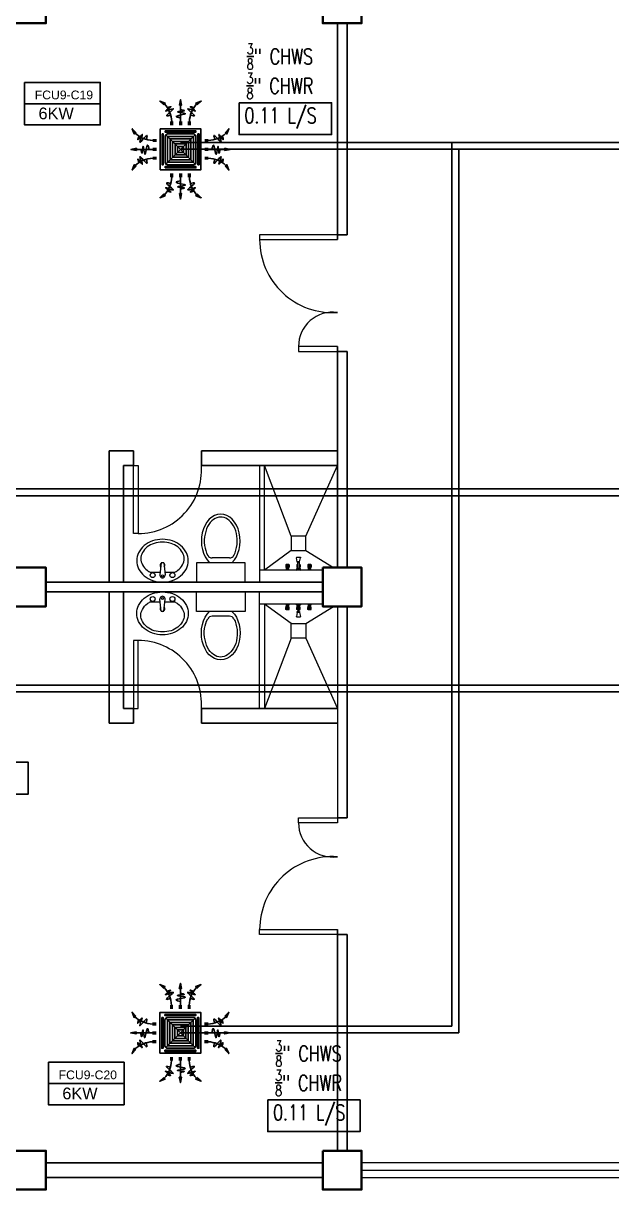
# Model space of a CAD drawing. Header units: millimetres. Extents: x 5 to 430, y 3 to 339.
# Drawn here: x 20.59 to 26.65, y 20.1 to 32.1 of the extents above; entities that cross this region are included whole.
import ezdxf

# ---------------------------------------------------------------- set-up
doc = ezdxf.new("R2010")
doc.units = ezdxf.units.MM
doc.header["$MEASUREMENT"] = 0
for name, color, linetype in [('AIR', 7, 'Continuous'), ('fcu line', 7, 'Continuous'), ('fcu return', 7, 'Continuous'), ('Legends', 7, 'Continuous'), ('pipe label', 7, 'Continuous')]:
    doc.layers.add(name, color=color, linetype=linetype)
doc.styles.add('Arch-Dim', font='simplex.shx', dxfattribs={"width": 0.75})
doc.styles.get("Standard").update_dxf_attribs({"font": 'arial.ttf'})

# ---------------------------------------------------------------- blocks, each defined once
blk = doc.blocks.new('FCU-13000P (CASSETTE SPLIT)')
at = {"layer": 'AIR', "ltscale": 3}
for p, q in [((0, 0.523), (0, 1)), ((-0.193, 0.558), (-0.193, 0.487)), ((-0.162, 0.558), (-0.162, 0.487)), ((-0.016, 0.558), (-0.016, 0.487)), ((0.016, 0.558), (0.016, 0.487)), ((0.162, 0.558), (0.162, 0.487)), ((0.193, 0.558), (0.193, 0.487)), ((-0.523, 0), (-1, 0)), ((-0.558, 0.193), (-0.487, 0.193)), ((-0.558, 0.162), (-0.487, 0.162)), ((-0.558, 0.016), (-0.487, 0.016)), ((0.558, 0.193), (0.487, 0.193)), ((0.558, 0.162), (0.487, 0.162)), ((0.558, 0.016), (0.487, 0.016)), ((0.523, 0), (1, 0)), ((-0.558, -0.016), (-0.487, -0.016)), ((-0.558, -0.162), (-0.487, -0.162)), ((-0.558, -0.193), (-0.487, -0.193)), ((0.558, -0.016), (0.487, -0.016)), ((0.558, -0.162), (0.487, -0.162)), ((0.558, -0.193), (0.487, -0.193)), ((-0.193, -0.558), (-0.193, -0.487)), ((-0.162, -0.558), (-0.162, -0.487)), ((-0.016, -0.558), (-0.016, -0.487)), ((0, -0.523), (0, -1)), ((0.016, -0.558), (0.016, -0.487)), ((0.162, -0.558), (0.162, -0.487)), ((0.193, -0.558), (0.193, -0.487))]:
    blk.add_line(p, q, dxfattribs=at)
at = {"layer": 'AIR'}
for p, q in [((0.295, -0.295), (-0.295, 0.295)), ((0.295, 0.295), (-0.295, -0.295))]:
    blk.add_line(p, q, dxfattribs=at)
at = {"layer": 'AIR', "ltscale": 3}
for points in [[(-0.335, 0.895), (-0.311, 0.932), (-0.416, 0.973)], [(-0.022, 0.89), (0.022, 0.89), (0, 1)], [(0.335, 0.895), (0.311, 0.932), (0.416, 0.973)], [(-0.895, 0.335), (-0.932, 0.311), (-0.973, 0.416)], [(0.895, 0.335), (0.932, 0.311), (0.973, 0.416)], [(-0.89, 0.022), (-0.89, -0.022), (-1, 0)], [(0.89, 0.022), (0.89, -0.022), (1, 0)], [(-0.895, -0.335), (-0.932, -0.311), (-0.973, -0.416)], [(0.895, -0.335), (0.932, -0.311), (0.973, -0.416)], [(-0.335, -0.895), (-0.311, -0.932), (-0.416, -0.973)], [(-0.022, -0.89), (0.022, -0.89), (0, -1)], [(0.335, -0.895), (0.311, -0.932), (0.416, -0.973)]]:
    blk.add_lwpolyline(points, close=True, dxfattribs=at)
at = {"layer": 'AIR'}
for points in [[(-0.323, 0.914, -0.171809), (-0.178, 0.558), (-0.178, 0.522)], [(0.323, 0.914, 0.171809), (0.178, 0.558), (0.178, 0.522)], [(-0.914, 0.323, 0.171809), (-0.558, 0.178), (-0.522, 0.178)], [(0.914, 0.323, -0.171809), (0.558, 0.178), (0.522, 0.178)], [(-0.914, -0.323, -0.171809), (-0.558, -0.178), (-0.522, -0.178)], [(0.914, -0.323, 0.171809), (0.558, -0.178), (0.522, -0.178)], [(-0.323, -0.914, 0.171809), (-0.178, -0.558), (-0.178, -0.522)], [(0.323, -0.914, -0.171809), (0.178, -0.558), (0.178, -0.522)]]:
    blk.add_lwpolyline(points, format="xyb", dxfattribs=at)
for points in [[(-0.41, -0.41), (0.41, -0.41), (0.41, 0.41), (-0.41, 0.41)], [(-0.373, 0.31), (-0.348, 0.31), (-0.348, -0.31), (-0.373, -0.31)], [(-0.31, 0.372), (0.31, 0.372), (0.31, 0.348), (-0.31, 0.348)], [(-0.26, -0.26), (0.26, -0.26), (0.26, 0.26), (-0.26, 0.26)], [(0.372, 0.31), (0.348, 0.31), (0.348, -0.31), (0.372, -0.31)], [(-0.21, -0.21), (0.21, -0.21), (0.21, 0.21), (-0.21, 0.21)], [(-0.16, -0.16), (0.16, -0.16), (0.16, 0.16), (-0.16, 0.16)], [(-0.11, -0.11), (0.11, -0.11), (0.11, 0.11), (-0.11, 0.11)], [(-0.06, -0.06), (0.06, -0.06), (0.06, 0.06), (-0.06, 0.06)], [(-0.31, -0.373), (0.31, -0.373), (0.31, -0.348), (-0.31, -0.348)]]:
    blk.add_lwpolyline(points, close=True, dxfattribs=at)
blk.add_lwpolyline([(-0.26, -0.31), (0.26, -0.31, 0.414214), (0.31, -0.26), (0.31, 0.26, 0.414214), (0.26, 0.31), (-0.26, 0.31, 0.414214), (-0.31, 0.26), (-0.31, -0.26, 0.414214)], format="xyb", close=True, dxfattribs=at)
at = {"layer": 'AIR', "ltscale": 3}
for points in [[(-0.268, 0.84), (-0.231, 0.852), (-0.134, 0.882), (-0.422, 0.704), (0.005, 0.903), (-0.358, 0.645), (-0.239, 0.678), (-0.199, 0.69)], [(0.268, 0.84), (0.231, 0.852), (0.134, 0.882), (0.422, 0.704), (-0.005, 0.903), (0.358, 0.645), (0.239, 0.678), (0.199, 0.69)], [(-0.84, 0.268), (-0.852, 0.231), (-0.882, 0.134), (-0.704, 0.422), (-0.903, -0.005), (-0.645, 0.358), (-0.678, 0.239), (-0.69, 0.199)], [(0.84, 0.268), (0.852, 0.231), (0.882, 0.134), (0.704, 0.422), (0.903, -0.005), (0.645, 0.358), (0.678, 0.239), (0.69, 0.199)], [(-0.84, -0.268), (-0.852, -0.231), (-0.882, -0.134), (-0.704, -0.422), (-0.903, 0.005), (-0.645, -0.358), (-0.678, -0.239), (-0.69, -0.199)], [(0.84, -0.268), (0.852, -0.231), (0.882, -0.134), (0.704, -0.422), (0.903, 0.005), (0.645, -0.358), (0.678, -0.239), (0.69, -0.199)], [(-0.268, -0.84), (-0.231, -0.852), (-0.134, -0.882), (-0.422, -0.704), (0.005, -0.903), (-0.358, -0.645), (-0.239, -0.678), (-0.199, -0.69)], [(0.268, -0.84), (0.231, -0.852), (0.134, -0.882), (0.422, -0.704), (-0.005, -0.903), (0.358, -0.645), (0.239, -0.678), (0.199, -0.69)]]:
    blk.add_open_spline(points, degree=3, knots=[0.0032834, 0.0032834, 0.0032834, 0.0032834, 0.0712567, 0.1924075, 0.3347111, 0.5062145, 0.5813292, 0.5813292, 0.5813292, 0.5813292], dxfattribs=at)
for points in [[(0, 0.8), (0.077, 0.776), (-0.058, 0.755), (0.098, 0.718), (-0.087, 0.663), (0, 0.631)], [(-0.8, 0), (-0.776, -0.077), (-0.755, 0.058), (-0.718, -0.098), (-0.663, 0.087), (-0.631, 0)], [(0.8, 0), (0.776, -0.077), (0.755, 0.058), (0.718, -0.098), (0.663, 0.087), (0.631, 0)], [(0, -0.8), (0.077, -0.776), (-0.058, -0.755), (0.098, -0.718), (-0.087, -0.663), (0, -0.631)]]:
    blk.add_spline(points, degree=3, dxfattribs=at)
for points in [[(-0.416, 0.973), (-0.335, 0.895), (-0.311, 0.932)], [(0, 1), (-0.022, 0.89), (0.022, 0.89)], [(0.416, 0.973), (0.335, 0.895), (0.311, 0.932)], [(-0.973, 0.416), (-0.895, 0.335), (-0.932, 0.311)], [(0.973, 0.416), (0.895, 0.335), (0.932, 0.311)], [(-1, 0), (-0.89, 0.022), (-0.89, -0.022)], [(1, 0), (0.89, 0.022), (0.89, -0.022)], [(-0.973, -0.416), (-0.895, -0.335), (-0.932, -0.311)], [(0.973, -0.416), (0.895, -0.335), (0.932, -0.311)], [(-0.416, -0.973), (-0.335, -0.895), (-0.311, -0.932)], [(0, -1), (-0.022, -0.89), (0.022, -0.89)], [(0.416, -0.973), (0.335, -0.895), (0.311, -0.932)]]:
    blk.add_solid(points, dxfattribs=at)

msp = doc.modelspace()

# ---------------------------------------------------------------- linework, layer by layer
at = {"color": 8, "linetype": 'ByBlock', "lineweight": 25}
for p, q in [((23.822, 32.1), (23.822, 29.875)), ((23.922, 32.1), (23.922, 29.925)), ((23.822, 29.925), (23.922, 29.925)), ((23.822, 28.775), (23.822, 26.5)), ((23.822, 28.725), (23.922, 28.725)), ((23.922, 28.725), (23.922, 26.5)), ((21.472, 27.7), (21.472, 26.35)), ((22.422, 27.55), (22.422, 27.7)), ((20.822, 26.35), (23.672, 26.35)), ((20.822, 26.25), (23.672, 26.25)), ((21.472, 24.9), (21.472, 26.25)), ((23.922, 26.1), (23.922, 23.925)), ((23.822, 23.925), (23.922, 23.925)), ((23.822, 22.775), (23.822, 20.5)), ((23.822, 22.725), (23.922, 22.725)), ((23.922, 22.725), (23.922, 20.5)), ((20.822, 20.375), (23.672, 20.375)), ((20.822, 20.225), (23.672, 20.225))]:
    msp.add_line(p, q, dxfattribs=at)
at = {"color": 8, "linetype": 'ByBlock', "lineweight": 25, "ltscale": 0.3}
for p, q in [((21.722, 27.7), (21.472, 27.7)), ((21.722, 27.55), (21.722, 27.7)), ((23.822, 27.7), (22.422, 27.7)), ((21.722, 27.55), (21.622, 27.55)), ((21.622, 26.35), (21.622, 27.55)), ((23.822, 27.55), (22.422, 27.55)), ((21.622, 26.25), (21.622, 25.05)), ((21.722, 25.05), (21.622, 25.05)), ((21.722, 25.05), (21.722, 24.9)), ((23.822, 25.05), (22.422, 25.05)), ((22.422, 25.05), (22.422, 24.9)), ((21.722, 24.9), (21.472, 24.9)), ((23.822, 24.9), (22.422, 24.9))]:
    msp.add_line(p, q, dxfattribs=at)
at = {"color": 8, "linetype": 'ByBlock', "lineweight": 9, "ltscale": 0.3}
for p, q in [((23.347, 26.825), (23.072, 27.55)), ((23.497, 26.825), (23.822, 27.55)), ((23.347, 26.675), (23.072, 26.475)), ((23.497, 26.675), (23.781, 26.5)), ((23.347, 25.925), (23.072, 26.125)), ((23.497, 25.925), (23.781, 26.1)), ((23.347, 25.775), (23.072, 25.05)), ((23.497, 25.775), (23.822, 25.05))]:
    msp.add_line(p, q, dxfattribs=at)
at = {"color": 8, "lineweight": 9}
for p, q in [((22.008, 26.548), (21.994, 26.426)), ((22.037, 26.548), (22.05, 26.426)), ((22.372, 26.55), (22.372, 26.35)), ((22.872, 26.55), (22.372, 26.55)), ((22.713, 26.6), (22.532, 26.6)), ((22.872, 26.35), (22.872, 26.55)), ((23.295, 26.532), (23.292, 26.53)), ((23.292, 26.53), (23.292, 26.508)), ((23.325, 26.53), (23.292, 26.53)), ((23.295, 26.533), (23.295, 26.532)), ((23.322, 26.533), (23.295, 26.533)), ((23.322, 26.532), (23.295, 26.532)), ((23.295, 26.521), (23.295, 26.509)), ((23.302, 26.521), (23.302, 26.509)), ((23.315, 26.521), (23.315, 26.509)), ((23.322, 26.533), (23.322, 26.532)), ((23.322, 26.532), (23.325, 26.53)), ((23.322, 26.521), (23.322, 26.509)), ((23.325, 26.53), (23.325, 26.508)), ((23.41, 26.56), (23.401, 26.602)), ((23.403, 26.607), (23.441, 26.607)), ((23.409, 26.532), (23.405, 26.53)), ((23.415, 26.53), (23.405, 26.53)), ((23.405, 26.53), (23.405, 26.508)), ((23.415, 26.533), (23.409, 26.533)), ((23.409, 26.533), (23.409, 26.532)), ((23.415, 26.532), (23.409, 26.532)), ((23.409, 26.521), (23.409, 26.509)), ((23.434, 26.56), (23.41, 26.56)), ((23.41, 26.56), (23.41, 26.553)), ((23.434, 26.56), (23.41, 26.56)), ((23.41, 26.553), (23.434, 26.553)), ((23.415, 26.49), (23.415, 26.553)), ((23.43, 26.553), (23.43, 26.49)), ((23.435, 26.533), (23.43, 26.533)), ((23.435, 26.532), (23.43, 26.532)), ((23.439, 26.53), (23.43, 26.53)), ((23.434, 26.56), (23.443, 26.602)), ((23.434, 26.553), (23.434, 26.56)), ((23.435, 26.533), (23.435, 26.532)), ((23.435, 26.532), (23.439, 26.53)), ((23.435, 26.521), (23.435, 26.509)), ((23.439, 26.53), (23.439, 26.508)), ((23.523, 26.532), (23.519, 26.53)), ((23.552, 26.53), (23.519, 26.53)), ((23.519, 26.53), (23.519, 26.508)), ((23.549, 26.533), (23.523, 26.533)), ((23.523, 26.533), (23.523, 26.532)), ((23.549, 26.532), (23.523, 26.532)), ((23.523, 26.521), (23.523, 26.509)), ((23.53, 26.521), (23.53, 26.509)), ((23.542, 26.521), (23.542, 26.509)), ((23.549, 26.533), (23.549, 26.532)), ((23.549, 26.532), (23.552, 26.53)), ((23.549, 26.521), (23.549, 26.509)), ((23.552, 26.53), (23.552, 26.508)), ((23.291, 26.476), (23.295, 26.482)), ((23.291, 26.476), (23.291, 26.475)), ((23.326, 26.476), (23.291, 26.476)), ((23.326, 26.475), (23.291, 26.475)), ((23.292, 26.508), (23.294, 26.504)), ((23.294, 26.502), (23.294, 26.496)), ((23.322, 26.496), (23.294, 26.496)), ((23.294, 26.496), (23.295, 26.494)), ((23.295, 26.508), (23.303, 26.508)), ((23.322, 26.494), (23.295, 26.494)), ((23.322, 26.482), (23.295, 26.482)), ((23.297, 26.482), (23.297, 26.494)), ((23.322, 26.508), (23.314, 26.508)), ((23.32, 26.482), (23.32, 26.494)), ((23.322, 26.502), (23.322, 26.496)), ((23.322, 26.496), (23.322, 26.494)), ((23.326, 26.476), (23.322, 26.482)), ((23.325, 26.508), (23.323, 26.504)), ((23.326, 26.476), (23.326, 26.475)), ((23.393, 26.475), (23.405, 26.481)), ((23.451, 26.475), (23.393, 26.475)), ((23.405, 26.508), (23.408, 26.504)), ((23.405, 26.49), (23.44, 26.49)), ((23.405, 26.481), (23.405, 26.49)), ((23.405, 26.481), (23.44, 26.481)), ((23.44, 26.481), (23.405, 26.481)), ((23.408, 26.502), (23.408, 26.496)), ((23.415, 26.496), (23.408, 26.496)), ((23.408, 26.496), (23.409, 26.494)), ((23.409, 26.508), (23.415, 26.508)), ((23.415, 26.494), (23.409, 26.494)), ((23.411, 26.49), (23.411, 26.494)), ((23.43, 26.49), (23.415, 26.49)), ((23.435, 26.508), (23.43, 26.508)), ((23.436, 26.496), (23.43, 26.496)), ((23.435, 26.494), (23.43, 26.494)), ((23.433, 26.49), (23.433, 26.494)), ((23.436, 26.496), (23.435, 26.494)), ((23.436, 26.502), (23.436, 26.496)), ((23.439, 26.508), (23.437, 26.504)), ((23.44, 26.49), (23.44, 26.481)), ((23.44, 26.481), (23.451, 26.475)), ((23.519, 26.508), (23.521, 26.504)), ((23.519, 26.476), (23.522, 26.482)), ((23.553, 26.476), (23.519, 26.476)), ((23.519, 26.476), (23.519, 26.475)), ((23.553, 26.475), (23.519, 26.475)), ((23.522, 26.502), (23.522, 26.496)), ((23.522, 26.496), (23.522, 26.494)), ((23.55, 26.496), (23.522, 26.496)), ((23.549, 26.494), (23.522, 26.494)), ((23.549, 26.482), (23.522, 26.482)), ((23.523, 26.508), (23.53, 26.508)), ((23.524, 26.482), (23.524, 26.494)), ((23.549, 26.508), (23.542, 26.508)), ((23.547, 26.482), (23.547, 26.494)), ((23.55, 26.496), (23.549, 26.494)), ((23.553, 26.476), (23.549, 26.482)), ((23.552, 26.508), (23.55, 26.504)), ((23.55, 26.502), (23.55, 26.496)), ((23.553, 26.476), (23.553, 26.475)), ((22.372, 26.35), (22.872, 26.35)), ((22.008, 26.052), (21.994, 26.174)), ((22.037, 26.052), (22.05, 26.174)), ((22.372, 26.05), (22.372, 26.25)), ((22.372, 26.25), (22.872, 26.25)), ((22.872, 26.25), (22.872, 26.05)), ((22.872, 26.05), (22.372, 26.05)), ((23.291, 26.124), (23.291, 26.125)), ((23.326, 26.125), (23.291, 26.125)), ((23.291, 26.124), (23.295, 26.117)), ((23.326, 26.124), (23.291, 26.124)), ((23.292, 26.091), (23.294, 26.096)), ((23.292, 26.069), (23.292, 26.091)), ((23.295, 26.068), (23.292, 26.069)), ((23.325, 26.069), (23.292, 26.069)), ((23.294, 26.103), (23.295, 26.105)), ((23.294, 26.097), (23.294, 26.103)), ((23.322, 26.103), (23.294, 26.103)), ((23.322, 26.117), (23.295, 26.117)), ((23.322, 26.105), (23.295, 26.105)), ((23.295, 26.091), (23.303, 26.091)), ((23.295, 26.078), (23.295, 26.09)), ((23.295, 26.066), (23.295, 26.068)), ((23.322, 26.068), (23.295, 26.068)), ((23.322, 26.066), (23.295, 26.066)), ((23.297, 26.117), (23.297, 26.105)), ((23.302, 26.078), (23.302, 26.09)), ((23.322, 26.091), (23.314, 26.091)), ((23.315, 26.078), (23.315, 26.09)), ((23.32, 26.117), (23.32, 26.105)), ((23.326, 26.124), (23.322, 26.117)), ((23.322, 26.103), (23.322, 26.105)), ((23.322, 26.097), (23.322, 26.103)), ((23.322, 26.078), (23.322, 26.09)), ((23.322, 26.068), (23.325, 26.069)), ((23.322, 26.066), (23.322, 26.068)), ((23.325, 26.091), (23.323, 26.096)), ((23.325, 26.069), (23.325, 26.091)), ((23.326, 26.124), (23.326, 26.125)), ((23.393, 26.125), (23.405, 26.119)), ((23.451, 26.125), (23.393, 26.125)), ((23.405, 26.119), (23.44, 26.119)), ((23.44, 26.119), (23.405, 26.119)), ((23.405, 26.119), (23.405, 26.109)), ((23.405, 26.109), (23.44, 26.109)), ((23.405, 26.091), (23.408, 26.096)), ((23.405, 26.069), (23.405, 26.091)), ((23.415, 26.069), (23.405, 26.069)), ((23.409, 26.068), (23.405, 26.069)), ((23.408, 26.103), (23.409, 26.105)), ((23.415, 26.103), (23.408, 26.103)), ((23.408, 26.097), (23.408, 26.103)), ((23.415, 26.105), (23.409, 26.105)), ((23.409, 26.091), (23.415, 26.091)), ((23.409, 26.078), (23.409, 26.09)), ((23.415, 26.068), (23.409, 26.068)), ((23.409, 26.066), (23.409, 26.068)), ((23.415, 26.066), (23.409, 26.066)), ((23.41, 26.039), (23.41, 26.047)), ((23.41, 26.047), (23.434, 26.047)), ((23.411, 26.109), (23.411, 26.105)), ((23.415, 26.109), (23.415, 26.047)), ((23.43, 26.109), (23.415, 26.109)), ((23.43, 26.047), (23.43, 26.109)), ((23.435, 26.105), (23.43, 26.105)), ((23.436, 26.103), (23.43, 26.103)), ((23.435, 26.091), (23.43, 26.091)), ((23.439, 26.069), (23.43, 26.069)), ((23.435, 26.068), (23.43, 26.068)), ((23.435, 26.066), (23.43, 26.066)), ((23.433, 26.109), (23.433, 26.105)), ((23.434, 26.047), (23.434, 26.039)), ((23.436, 26.103), (23.435, 26.105)), ((23.435, 26.078), (23.435, 26.09)), ((23.435, 26.068), (23.439, 26.069)), ((23.435, 26.066), (23.435, 26.068)), ((23.436, 26.097), (23.436, 26.103)), ((23.439, 26.091), (23.437, 26.096)), ((23.439, 26.069), (23.439, 26.091)), ((23.44, 26.119), (23.451, 26.125)), ((23.44, 26.109), (23.44, 26.119)), ((23.553, 26.125), (23.519, 26.125)), ((23.519, 26.124), (23.519, 26.125)), ((23.553, 26.124), (23.519, 26.124)), ((23.519, 26.124), (23.522, 26.117)), ((23.519, 26.091), (23.521, 26.096)), ((23.519, 26.069), (23.519, 26.091)), ((23.552, 26.069), (23.519, 26.069)), ((23.523, 26.068), (23.519, 26.069)), ((23.549, 26.117), (23.522, 26.117)), ((23.522, 26.103), (23.522, 26.105)), ((23.549, 26.105), (23.522, 26.105)), ((23.55, 26.103), (23.522, 26.103)), ((23.522, 26.097), (23.522, 26.103)), ((23.523, 26.091), (23.53, 26.091)), ((23.523, 26.078), (23.523, 26.09)), ((23.549, 26.068), (23.523, 26.068)), ((23.523, 26.066), (23.523, 26.068)), ((23.549, 26.066), (23.523, 26.066)), ((23.524, 26.117), (23.524, 26.105)), ((23.53, 26.078), (23.53, 26.09)), ((23.549, 26.091), (23.542, 26.091)), ((23.542, 26.078), (23.542, 26.09)), ((23.547, 26.117), (23.547, 26.105)), ((23.553, 26.124), (23.549, 26.117)), ((23.55, 26.103), (23.549, 26.105)), ((23.549, 26.078), (23.549, 26.09)), ((23.549, 26.068), (23.552, 26.069)), ((23.549, 26.066), (23.549, 26.068)), ((23.55, 26.097), (23.55, 26.103)), ((23.552, 26.091), (23.55, 26.096)), ((23.552, 26.069), (23.552, 26.091)), ((23.553, 26.124), (23.553, 26.125)), ((22.713, 26), (22.532, 26)), ((23.41, 26.039), (23.401, 25.997)), ((23.403, 25.993), (23.441, 25.993)), ((23.434, 26.039), (23.41, 26.039)), ((23.434, 26.039), (23.41, 26.039)), ((23.434, 26.039), (23.443, 25.997))]:
    msp.add_line(p, q, dxfattribs=at)
at = {"color": 8, "linetype": 'ByBlock', "lineweight": 9}
for p, q in [((23.672, 26.475), (23.022, 26.475)), ((23.672, 26.125), (23.022, 26.125)), ((26.772, 20.375), (24.072, 20.375)), ((24.072, 20.3), (26.772, 20.3)), ((24.072, 20.225), (26.772, 20.225))]:
    msp.add_line(p, q, dxfattribs=at)
at = {"color": 8, "linetype": 'ByBlock', "lineweight": 13}
msp.add_line((23.822, 26.1), (23.822, 23.875), dxfattribs=at)
at = {"color": 8, "linetype": 'ByBlock', "lineweight": 35}
for points in [[(20.422, 32.5), (20.822, 32.5), (20.822, 32.1), (20.422, 32.1)], [(23.672, 32.5), (24.072, 32.5), (24.072, 32.1), (23.672, 32.1)], [(20.422, 26.5), (20.822, 26.5), (20.822, 26.1), (20.422, 26.1)], [(23.672, 26.5), (24.072, 26.5), (24.072, 26.1), (23.672, 26.1)], [(20.422, 20.5), (20.822, 20.5), (20.822, 20.1), (20.422, 20.1)], [(23.672, 20.5), (24.072, 20.5), (24.072, 20.1), (23.672, 20.1)]]:
    msp.add_lwpolyline(points, close=True, dxfattribs=at)
at = {"color": 8, "lineweight": 13, "ltscale": 0.03}
for points in [[(23.822, 29.875), (23.822, 29.925), (23.022, 29.925), (23.022, 29.875)], [(23.822, 28.725), (23.822, 28.775), (23.422, 28.775), (23.422, 28.725)], [(21.722, 27.55), (21.772, 27.55), (21.772, 26.85), (21.722, 26.85)], [(21.722, 25.05), (21.772, 25.05), (21.772, 25.75), (21.722, 25.75)], [(23.822, 23.925), (23.822, 23.875), (23.422, 23.875), (23.422, 23.925)], [(23.822, 22.775), (23.822, 22.725), (23.022, 22.725), (23.022, 22.775)]]:
    msp.add_lwpolyline(points, close=True, dxfattribs=at)
at = {"color": 8, "linetype": 'ByBlock', "lineweight": 9, "ltscale": 0.3}
for points in [[(23.072, 26.475), (23.072, 27.55), (23.022, 27.55), (23.022, 26.35), (23.022, 26.35)], [(23.072, 26.125), (23.072, 25.05), (23.022, 25.05), (23.022, 26.25), (23.022, 26.25)]]:
    msp.add_lwpolyline(points, dxfattribs=at)
at = {"color": 8, "lineweight": 9}
for points in [[(22.287, 26.571, 0.11576), (22.268, 26.653, 0.104047), (22.209, 26.727, 0.090875), (22.126, 26.774, 0.083344), (22.022, 26.792, 0.083344), (21.919, 26.774, 0.090875), (21.835, 26.727, 0.104047), (21.776, 26.653, 0.11576), (21.757, 26.571, 0.11576), (21.776, 26.488, 0.104047), (21.835, 26.415, 0.090875), (21.919, 26.367, 0.083344), (22.022, 26.35, 0.083344), (22.126, 26.367, 0.090875), (22.209, 26.415, 0.104047), (22.268, 26.488, 0.11576)], [(22.287, 26.029, -0.11576), (22.268, 25.946, -0.104047), (22.209, 25.873, -0.090875), (22.126, 25.825, -0.083344), (22.022, 25.808, -0.083344), (21.919, 25.825, -0.090875), (21.835, 25.873, -0.104047), (21.776, 25.946, -0.11576), (21.757, 26.029, -0.11576), (21.776, 26.111, -0.104047), (21.835, 26.185, -0.090875), (21.919, 26.232, -0.083344), (22.022, 26.25, -0.083344), (22.126, 26.232, -0.090875), (22.209, 26.185, -0.104047), (22.268, 26.111, -0.11576)]]:
    msp.add_lwpolyline(points, format="xyb", close=True, dxfattribs=at)
for points in [[(22.245, 26.592, 0.124838), (22.229, 26.654, 0.105788), (22.179, 26.712, 0.086697), (22.11, 26.748, 0.076776), (22.022, 26.762, 0.076776), (21.935, 26.748, 0.086697), (21.865, 26.712, 0.105788), (21.815, 26.654, 0.124838), (21.8, 26.592, 0.124838), (21.815, 26.529, 0.105788), (21.865, 26.472, 0.040067), (21.896, 26.452), (21.998, 26.452, 0.040067)], [(22.046, 26.452), (22.149, 26.452, 0.040067), (22.179, 26.472, 0.105788), (22.229, 26.529, 0.124838), (22.245, 26.592, 0.124838)], [(22.245, 26.008, -0.124838), (22.229, 25.945, -0.105788), (22.179, 25.888, -0.086697), (22.11, 25.851, -0.076776), (22.022, 25.838, -0.076776), (21.935, 25.851, -0.086697), (21.865, 25.888, -0.105788), (21.815, 25.945, -0.124838), (21.8, 26.008, -0.124838), (21.815, 26.07, -0.105788), (21.865, 26.128, -0.040067), (21.896, 26.148), (21.998, 26.148, -0.040067)], [(22.046, 26.148), (22.149, 26.148, -0.040067), (22.179, 26.128, -0.105788), (22.229, 26.07, -0.124838), (22.245, 26.008, -0.124838)]]:
    msp.add_lwpolyline(points, format="xyb", dxfattribs=at)
at = {"color": 8, "linetype": 'ByBlock', "lineweight": 9, "ltscale": 0.03}
for points in [[(23.347, 26.675), (23.497, 26.675), (23.497, 26.825), (23.347, 26.825)], [(23.347, 25.925), (23.497, 25.925), (23.497, 25.775), (23.347, 25.775)]]:
    msp.add_lwpolyline(points, close=True, dxfattribs=at)
at = {"color": 8, "lineweight": 9}
for centre, radius in [((21.921, 26.423), 0.0255), ((22.022, 26.416), 0.0095), ((22.124, 26.423), 0.0255), ((21.921, 26.177), 0.0255), ((22.022, 26.183), 0.0095), ((22.124, 26.177), 0.0255)]:
    msp.add_circle(centre, radius, dxfattribs=at)
at = {"color": 8, "lineweight": 13, "ltscale": 0.03}
for centre, radius, start, end in [((23.774, 29.875), 0.752, 180, 273.6952), ((23.775, 28.775), 0.353, 82.3719, 180), ((21.772, 27.502), 0.652, 270, 4.2422), ((21.772, 25.098), 0.652, 355.7578, 90), ((23.775, 23.875), 0.353, 180, 277.6281), ((23.774, 22.775), 0.752, 86.3048, 180)]:
    msp.add_arc(centre, radius, start, end, dxfattribs=at)
at = {"color": 8, "lineweight": 9}
for centre, radius, start, end in [((22.022, 26.525), 0.025, 126.3068, 221.2022), ((22.022, 26.454), 0.0948, 81.2026, 98.7974), ((22.022, 26.525), 0.025, 71.3793, 108.6207), ((22.022, 26.525), 0.025, 318.7978, 53.6932), ((22.532, 26.65), 0.05, 208.0084, 270), ((22.713, 26.65), 0.05, 270, 331.8499), ((22.022, 26.423), 0.028, 173.7545, 6.2455), ((22.022, 26.177), 0.028, 353.7545, 186.2455), ((22.022, 26.075), 0.025, 138.7978, 233.6932), ((22.022, 26.146), 0.0948, 261.2026, 278.7974), ((22.022, 26.075), 0.025, 251.3793, 288.6207), ((22.022, 26.075), 0.025, 306.3068, 41.2022), ((22.532, 25.95), 0.05, 90, 151.9916), ((22.713, 25.95), 0.05, 28.1501, 90)]:
    msp.add_arc(centre, radius, start, end, dxfattribs=at)
for centre, major_axis, ratio, start_param, end_param in [((22.622, 26.775), (0, -0.275), 0.727273, 0.612555, 5.670631), ((23.283, 26.52), (0.00896, 0.00896), 1, 5.560378, 6.271464), ((23.313, 26.521), (0.00738, 0.00738), 1, 1.497691, 2.282489), ((23.308, 26.526), (-0.00268, 0.00268), 1, -1.497915, -0.073106), ((23.304, 26.521), (-0.00738, 0.00738), 1, 4.000472, 4.78527), ((23.334, 26.52), (-0.00896, 0.00896), 1, 0.011497, 0.722582), ((23.405, 26.603), (0.00268, 0.00268), 1, 1.354119, 2.724181), ((23.396, 26.52), (-0.00896, 0.00896), 1, 3.989582, 4.700667), ((23.448, 26.52), (-0.00896, 0.00896), 1, 0.011497, 0.722582), ((23.51, 26.52), (0.00896, 0.00896), 1, 5.560378, 6.271464), ((23.54, 26.521), (0.00738, 0.00738), 1, 1.497691, 2.282489), ((23.536, 26.526), (-0.00268, 0.00268), 1, -1.497915, -0.073106), ((23.531, 26.521), (-0.00738, 0.00738), 1, 4.000472, 4.78527), ((23.561, 26.52), (-0.00896, 0.00896), 1, 0.011497, 0.722582), ((23.28, 26.515), (-0.0118, 0.0118), 1, 3.273911, 3.406137), ((23.291, 26.502), (0.00268, 0.00268), 1, 5.497675, 5.991616), ((23.292, 26.509), (0.00268, 0.00268), 1, 4.870036, 5.497675), ((23.306, 26.509), (-0.00268, 0.00268), 1, 0.785286, 1.412925), ((23.313, 26.514), (0.00887, 0.00887), 1, 2.983721, 3.344735), ((23.308, 26.507), (-0.00268, 0.00268), 1, 1.773938, 2.938226), ((23.304, 26.514), (0.00887, 0.00887), 1, 4.509022, 4.870036), ((23.311, 26.509), (-0.00268, 0.00268), 1, 3.299239, 3.926878), ((23.325, 26.509), (0.00268, 0.00268), 1, 2.356082, 2.983721), ((23.337, 26.515), (-0.0118, 0.0118), 1, 1.306028, 1.438253), ((23.326, 26.502), (0.00268, 0.00268), 1, 1.862141, 2.356082), ((23.394, 26.515), (0.0118, 0.0118), 1, 4.844707, 4.976933), ((23.405, 26.509), (-0.00268, 0.00268), 1, 3.299239, 3.926878), ((23.404, 26.502), (-0.00268, 0.00268), 1, 3.926878, 4.42082), ((23.439, 26.509), (-0.00268, 0.00268), 1, 0.785286, 1.412925), ((23.45, 26.515), (0.0118, 0.0118), 1, 2.876824, 3.009049), ((23.44, 26.502), (-0.00268, 0.00268), 1, 0.291344, 0.785286), ((23.508, 26.515), (-0.0118, 0.0118), 1, 3.273911, 3.406137), ((23.518, 26.502), (0.00268, 0.00268), 1, 5.497675, 5.991616), ((23.519, 26.509), (0.00268, 0.00268), 1, 4.870036, 5.497675), ((23.533, 26.509), (-0.00268, 0.00268), 1, 0.785286, 1.412925), ((23.541, 26.514), (0.00887, 0.00887), 1, 2.983721, 3.344735), ((23.536, 26.507), (-0.00268, 0.00268), 1, 1.773938, 2.938226), ((23.531, 26.514), (0.00887, 0.00887), 1, 4.509022, 4.870036), ((23.538, 26.509), (-0.00268, 0.00268), 1, 3.299239, 3.926878), ((23.553, 26.509), (0.00268, 0.00268), 1, 2.356082, 2.983721), ((23.564, 26.515), (0.0118, 0.0118), 1, 2.876824, 3.009049), ((23.554, 26.502), (0.00268, 0.00268), 1, 1.862141, 2.356082), ((23.439, 25.996), (-0.00268, 0.00268), 1, 2.92514, 4.295202)]:
    msp.add_ellipse(centre, major_axis=major_axis, ratio=ratio, start_param=start_param, end_param=end_param, dxfattribs=at)
at = {"color": 8, "lineweight": 9, "extrusion": (-4.99074e-41, 2.88216e-41, -1)}
msp.add_ellipse((23.439, 26.603), major_axis=(0.00268, 0.00268), ratio=1, start_param=-0.216453, end_param=1.153609, dxfattribs=at)
at = {"color": 8, "lineweight": 9, "extrusion": (0, 0, -1)}
msp.add_ellipse((22.622, 25.825), major_axis=(0, 0.275), ratio=0.727273, start_param=0.612555, end_param=5.670631, dxfattribs=at)
at = {"color": 8, "lineweight": 9, "extrusion": (-4.99074e-41, -2.88216e-41, -1)}
for centre, major_axis, start_param, end_param in [((23.283, 26.079), (-0.00896, 0.00896), 2.418785, 3.129871), ((23.28, 26.084), (-0.0118, 0.0118), 1.703115, 1.83534), ((23.291, 26.097), (-0.00268, 0.00268), 2.356082, 2.850023), ((23.292, 26.09), (-0.00268, 0.00268), 1.728443, 2.356082), ((23.306, 26.09), (-0.00268, -0.00268), 0.785286, 1.412925), ((23.313, 26.079), (-0.00738, -0.00738), 6.21008, 6.994878), ((23.313, 26.085), (-0.00887, 0.00887), -0.157871, 0.203142), ((23.308, 26.093), (-0.00268, 0.00268), 0.203142, 1.36743), ((23.308, 26.074), (-0.00268, 0.00268), 3.214474, 4.639283), ((23.304, 26.085), (-0.00887, -0.00887), 2.938226, 3.299239), ((23.304, 26.079), (-0.00738, -0.00738), 4.000472, 4.78527), ((23.311, 26.09), (-0.00268, -0.00268), 3.299239, 3.926878), ((23.326, 26.097), (-0.00268, 0.00268), -1.279452, -0.785511), ((23.337, 26.084), (-0.0118, 0.0118), -0.264769, -0.132543), ((23.325, 26.09), (-0.00268, -0.00268), 0.785286, 1.412925), ((23.334, 26.079), (-0.00896, 0.00896), -1.559299, -0.848214), ((23.396, 26.079), (-0.00896, 0.00896), 2.418785, 3.129871), ((23.394, 26.084), (-0.0118, -0.0118), 3.273911, 3.406137), ((23.404, 26.097), (-0.00268, -0.00268), 3.926878, 4.42082), ((23.405, 26.09), (-0.00268, -0.00268), 3.299239, 3.926878), ((23.439, 26.09), (-0.00268, 0.00268), -0.785511, -0.157871), ((23.448, 26.079), (-0.00896, -0.00896), 0.011497, 0.722582), ((23.44, 26.097), (-0.00268, 0.00268), -1.279452, -0.785511), ((23.45, 26.084), (-0.0118, -0.0118), 1.306028, 1.438253), ((23.51, 26.079), (-0.00896, -0.00896), 3.989582, 4.700667), ((23.518, 26.097), (-0.00268, -0.00268), 3.926878, 4.42082), ((23.508, 26.084), (-0.0118, 0.0118), 1.703115, 1.83534), ((23.519, 26.09), (-0.00268, -0.00268), 3.299239, 3.926878), ((23.541, 26.085), (-0.00887, -0.00887), 1.412925, 1.773938), ((23.533, 26.09), (-0.00268, -0.00268), 0.785286, 1.412925), ((23.54, 26.079), (-0.00738, 0.00738), 4.639283, 5.424081), ((23.536, 26.074), (-0.00268, -0.00268), 4.78527, 6.21008), ((23.536, 26.093), (-0.00268, 0.00268), 0.203142, 1.36743), ((23.531, 26.085), (-0.00887, 0.00887), 1.36743, 1.728443), ((23.531, 26.079), (-0.00738, -0.00738), 4.000472, 4.78527), ((23.538, 26.09), (-0.00268, -0.00268), 3.299239, 3.926878), ((23.553, 26.09), (-0.00268, 0.00268), -0.785511, -0.157871), ((23.561, 26.079), (-0.00896, 0.00896), -1.559299, -0.848214), ((23.554, 26.097), (-0.00268, -0.00268), 0.291344, 0.785286), ((23.564, 26.084), (-0.0118, 0.0118), -0.264769, -0.132543), ((23.405, 25.996), (-0.00268, -0.00268), 6.066508, 7.43657)]:
    msp.add_ellipse(centre, major_axis=major_axis, ratio=1, start_param=start_param, end_param=end_param, dxfattribs=at)
at = {"color": 8, "lineweight": 9}
for points in [[(22.757, 26.626), (22.766, 26.643), (22.773, 26.661), (22.8, 26.752), (22.795, 26.839), (22.737, 26.971), (22.687, 27.012), (22.589, 27.025), (22.537, 27), (22.463, 26.888), (22.445, 26.805), (22.46, 26.691), (22.472, 26.656), (22.488, 26.626)], [(22.757, 25.973), (22.766, 25.957), (22.773, 25.939), (22.8, 25.848), (22.795, 25.761), (22.737, 25.629), (22.687, 25.588), (22.589, 25.574), (22.537, 25.6), (22.463, 25.711), (22.445, 25.795), (22.46, 25.909), (22.472, 25.944), (22.488, 25.973)]]:
    msp.add_open_spline(points, degree=3, knots=[0.937253, 0.937253, 0.937253, 0.937253, 1.185372, 1.185372, 2.113864, 2.113864, 3.042356, 3.042356, 3.970847, 3.970847, 4.899339, 4.899339, 5.346062, 5.346062, 5.346062, 5.346062], dxfattribs=at)
at = {"layer": 'fcu line', "linetype": 'Continuous'}
for p, q in [((50.63, 30.805), (22.208, 30.805)), ((25.072, 21.712), (25.072, 30.805)), ((18.708, 27.309), (32.922, 27.309)), ((18.708, 25.291), (32.922, 25.291)), ((22.208, 21.713), (25.072, 21.712))]:
    msp.add_line(p, q, dxfattribs=at)
at = {"layer": 'fcu return', "linetype": 'Continuous'}
for p, q in [((50.56, 30.875), (22.208, 30.875)), ((25.002, 21.782), (25.002, 30.875)), ((18.708, 27.239), (32.922, 27.239)), ((18.708, 25.221), (32.922, 25.221)), ((22.208, 21.783), (25.002, 21.782))]:
    msp.add_line(p, q, dxfattribs=at)
at = {"layer": 'Legends', "linetype": 'Continuous', "lineweight": 25}
for p, q in [((20.602, 31.273), (21.381, 31.273)), ((20.848, 21.191), (21.627, 21.191))]:
    msp.add_line(p, q, dxfattribs=at)
at = {"layer": 'Legends'}
for points in [[(20.602, 31.492), (21.381, 31.492), (21.381, 31.055), (20.602, 31.055)], [(20.848, 21.41), (21.627, 21.41), (21.627, 20.973), (20.848, 20.973)]]:
    msp.add_lwpolyline(points, close=True, dxfattribs=at)
at = {"layer": 'pipe label', "color": 2, "linetype": 'Continuous', "lineweight": 25}
for points in [[(22.81, 31.282), (23.762, 31.282), (23.762, 30.955), (22.81, 30.955)], [(19.689, 24.497), (20.64, 24.497), (20.64, 24.17), (19.689, 24.17)], [(23.105, 21.024), (24.056, 21.024), (24.056, 20.697), (23.105, 20.697)]]:
    msp.add_lwpolyline(points, close=True, dxfattribs=at)

# ---------------------------------------------------------------- block references
at = {"layer": 'AIR', "xscale": 0.5113536813550488, "yscale": 0.5113536813550488, "zscale": 0.5113536813550488}
for p in [(22.208, 30.803), (22.206, 21.713)]:
    msp.add_blockref('FCU-13000P (CASSETTE SPLIT)', p, dxfattribs=at)

# ---------------------------------------------------------------- texts
at = {"layer": 'Legends', "linetype": 'Continuous', "lineweight": 25, "attachment_point": 1}
for s, width, insert, char_height in [('FCU9-C19', 0.44811, (20.707, 31.408), 0.09), ('6KW', 0.23674, (20.746, 31.233), 0.12), ('FCU9-C20', 0.44811, (20.953, 21.326), 0.09), ('6KW', 0.23674, (20.991, 21.15), 0.12)]:
    msp.add_mtext_dynamic_manual_height_columns(s, width=width, gutter_width=1.011, heights=[0], dxfattribs=dict(at, insert=insert, char_height=char_height))
at = {"layer": 'pipe label', "color": 3, "linetype": 'Continuous', "lineweight": 25, "char_height": 0.16, "attachment_point": 1, "style": 'Arch-Dim'}
for insert in [(22.889, 31.893), (23.184, 21.635)]:
    msp.add_mtext_dynamic_manual_height_columns('\\A1;{\\H0.7x;\\S3/8;}" CHWS', width=1.17294, gutter_width=1.011, heights=[0], dxfattribs=dict(at, insert=insert))
at = {"layer": 'pipe label', "color": 240, "linetype": 'Continuous', "lineweight": 25, "char_height": 0.16, "attachment_point": 1, "style": 'Arch-Dim'}
for insert in [(22.886, 31.59), (23.181, 21.332)]:
    msp.add_mtext_dynamic_manual_height_columns('\\A1;{\\H0.7x;\\S3/8;}" CHWR', width=0.88035, gutter_width=1.011, heights=[0], dxfattribs=dict(at, insert=insert))
at = {"layer": 'pipe label', "color": 2, "linetype": 'Continuous', "lineweight": 25, "char_height": 0.16, "attachment_point": 1, "style": 'Arch-Dim'}
for insert in [(22.865, 31.232), (23.16, 20.974)]:
    msp.add_mtext_dynamic_manual_height_columns('0.11 L/S', width=0.89967, gutter_width=1.011, heights=[0], dxfattribs=dict(at, insert=insert))

doc.saveas('drawing.dxf')
